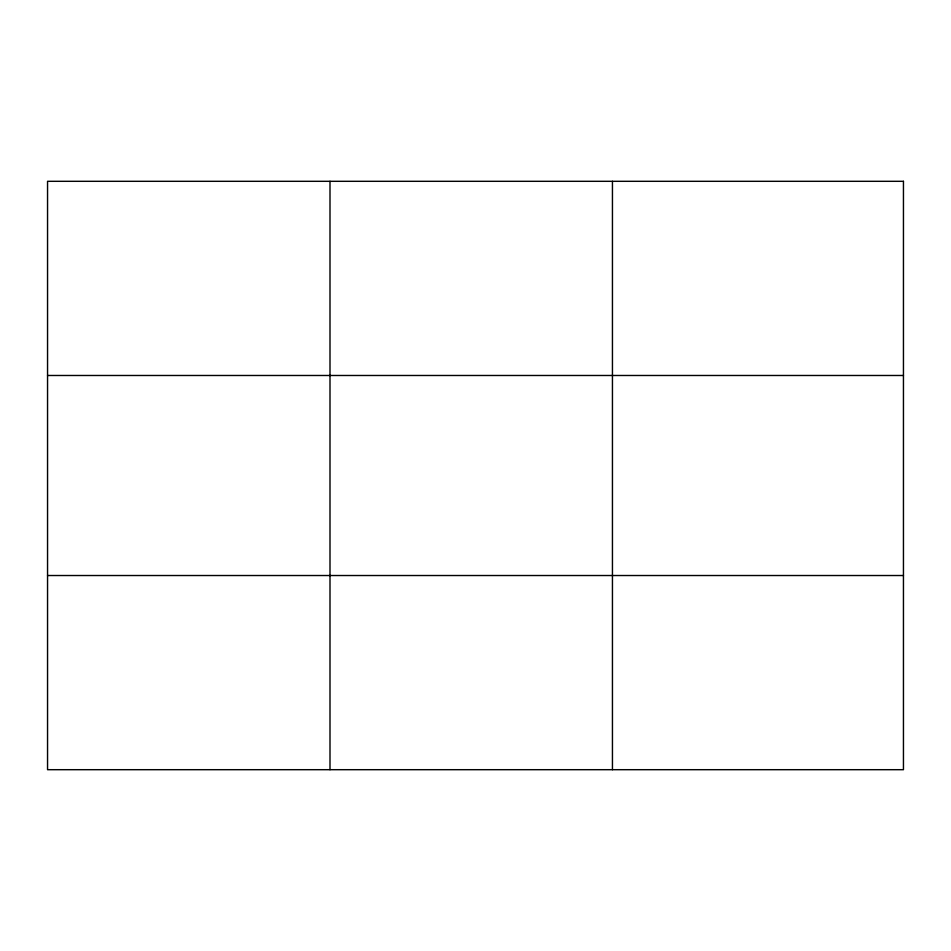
<?xml version="1.0" encoding="UTF-8"?>
<svg xmlns="http://www.w3.org/2000/svg" width="951" height="951" viewBox="0 0 951 951"><rect width="100%" height="100%" fill="white"/><g stroke="black" fill="none" stroke-linecap="round" stroke-linejoin="round"><path stroke-width="1.43" d="M329.997 769.692L329.997 181.308M612.444 769.692L612.444 181.308M47.55 375.479L903.45 375.479M47.55 575.521L903.45 575.521M903.45 181.308L903.45 769.692L47.55 769.692L47.55 181.308L903.45 181.308"/></g></svg>
